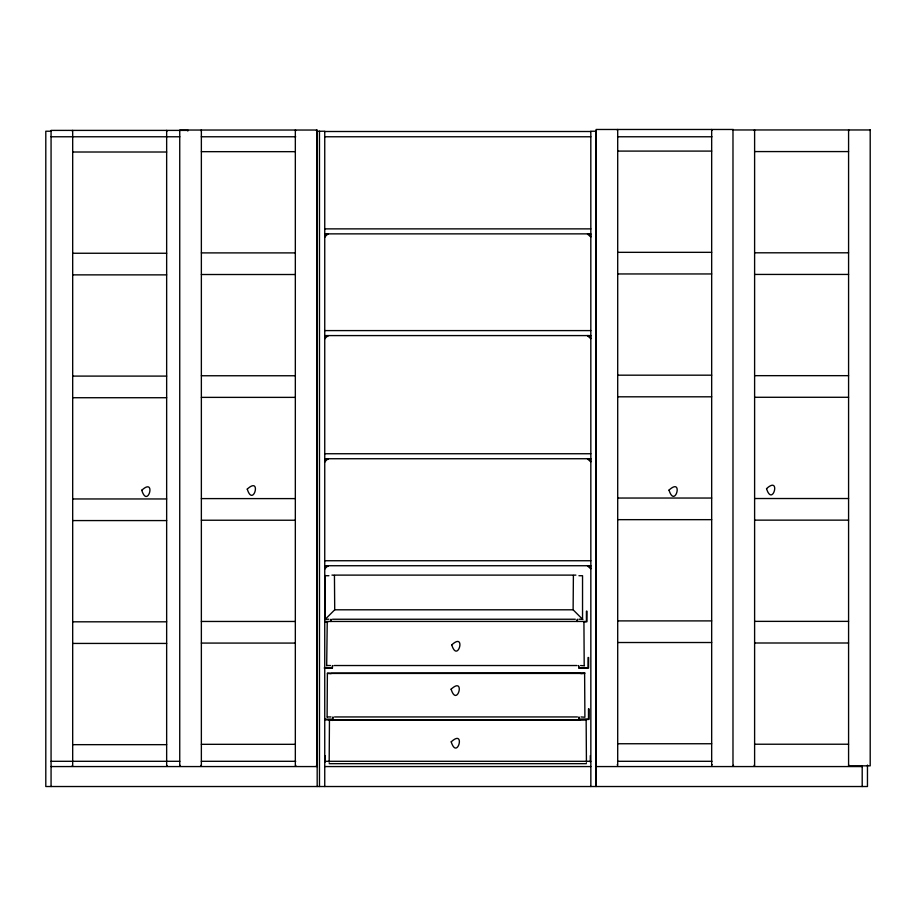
<?xml version="1.0" encoding="UTF-8"?>
<svg xmlns="http://www.w3.org/2000/svg" width="916" height="916" viewBox="0 0 916 916"><rect width="100%" height="100%" fill="white"/><g stroke="black" fill="none" stroke-linecap="round" stroke-linejoin="round"><path stroke-width="1.37" d="M325.295 575.717L328.901 575.717M578.935 575.717L582.542 575.717L582.542 619.239L578.935 619.239M581.019 673.707L584.614 673.432M72.135 130.942L72.685 130.393L72.685 766.291L72.135 765.73M187.723 130.942L188.284 130.393L51.067 130.393L51.067 786.523M200.81 130.599L201.36 130.038L201.36 765.936L200.81 765.387M316.398 130.599L316.947 130.038L179.742 130.038L179.742 765.936L180.292 765.387M328.065 233.866L324.745 236.912M328.065 335.588L324.745 338.634M617.155 130.026L617.705 129.477L617.705 765.375L617.155 764.814M328.065 458.733L324.745 461.79M732.743 130.026L733.304 129.477L596.087 129.477L596.087 786.523L596.121 131.228L590.82 131.228L590.854 786.523M754.051 130.507L754.612 129.958L754.612 765.845L754.051 765.295M328.065 565.733L324.745 568.779M334.443 575.431L334.718 609.804L325.02 619.514L325.295 575.431M167.216 765.73L166.655 766.291L166.655 130.393L167.216 130.942M326.68 665.806L327.241 621.724M869.65 130.507L870.2 129.958L732.983 129.958L732.983 765.845L733.544 765.295M327.104 717.228L327.378 673.432L330.985 673.707M295.879 765.387L295.33 765.936L295.33 130.038L295.879 130.599M329.176 763.658L586.423 763.658M584.614 673.145L584.9 717.228L581.019 716.942M586.423 719.862L329.176 719.862M712.236 764.814L711.675 765.375L711.675 129.477L712.236 130.026M870.2 129.958L870.2 765.845L848.582 765.845L849.132 765.295M329.451 719.862L329.176 762.249M332.508 719.724L333.058 716.942L332.508 719.163L324.779 719.163M51.067 131.228L45.8 131.228L45.8 786.523L867.463 786.523L867.463 765.066M324.745 131.503L590.854 131.503M51.067 136.77L179.834 136.77M201.291 136.77L295.719 136.77M324.745 136.77L590.854 136.77M617.544 136.77L711.972 136.77M617.705 151.094L711.675 151.094M754.612 151.575L848.582 151.575M201.36 151.667L295.33 151.667M72.685 152.01L166.655 152.01M324.745 228.874L590.854 228.874M324.745 233.866L590.854 233.866M328.065 234.141L325.02 234.141L325.02 236.912M587.534 233.866L590.58 234.141L590.58 236.912M590.854 236.912L587.534 234.141M617.705 252.335L711.675 252.335M201.36 252.896L295.33 252.896M754.612 252.805L848.582 252.805M72.685 253.251L166.655 253.251M617.705 273.953L711.675 273.953M754.612 274.434L848.582 274.434M201.36 274.514L295.33 274.514M72.685 274.869L166.655 274.869M324.745 330.596L590.854 330.596M324.745 335.588L590.854 335.588M328.065 335.863L325.02 335.863L325.02 338.634M587.534 335.588L590.58 335.863L590.58 338.634M590.854 338.634L587.534 335.863M617.705 375.182L711.675 375.182M201.36 375.755L295.33 375.755M754.612 375.663L848.582 375.663M72.685 376.098L166.655 376.098M617.705 396.811L711.675 396.811M201.36 397.372L295.33 397.372M754.612 397.281L848.582 397.281M72.685 397.727L166.655 397.727M324.745 453.741L590.854 453.741M324.745 458.733L590.854 458.733M328.065 459.008L325.02 459.008L325.02 461.79M587.534 458.733L590.58 459.008L590.58 461.79M590.854 461.79L587.534 459.008M617.705 498.041L711.675 498.041M754.612 498.522L848.582 498.522M201.36 498.602L295.33 498.602M72.685 498.957L166.655 498.957M617.705 519.658L711.675 519.658M201.36 520.231L295.33 520.231M754.612 520.139L848.582 520.139M72.685 520.574L166.655 520.574M324.745 560.741L590.854 560.741M324.745 565.733L590.854 565.733M328.065 566.008L325.02 566.008L325.02 568.779M587.534 565.733L590.58 566.008L590.58 568.779M590.854 568.779L587.534 566.008M334.718 609.804L573.118 609.804L582.816 619.514M325.295 619.239L328.901 619.239M332.508 619.239L575.328 619.239M617.705 620.899L711.675 620.899M754.612 621.369L848.582 621.369M201.36 621.46L295.33 621.46M325.283 621.449L586.423 621.449L586.423 611.19M72.685 621.815L166.655 621.815M325.283 622.01L327.848 622.01M583.847 622.01L586.904 621.724L586.973 611.19M617.705 642.517L711.675 642.517M201.36 643.078L295.33 643.078M754.612 642.998L848.582 642.998M72.685 643.433L166.655 643.433M326.966 665.531L330.561 665.531M334.168 665.531L577 665.531M580.595 665.531L584.477 665.806M324.367 667.741L332.084 667.741L332.645 665.531L332.371 668.222L324.367 668.302M584.9 672.871L327.378 673.145M330.985 673.432L581.019 673.432M327.378 716.942L330.985 716.942M334.58 716.942L577.412 716.942M324.779 719.724L332.783 720.411M332.783 720.136L579.954 720.136M617.705 743.746L711.675 743.746M201.36 744.319L295.33 744.319M754.612 744.227L848.582 744.227M72.685 744.662L166.655 744.662M51.067 761.299L179.834 761.299M201.291 761.299L295.719 761.299M324.745 761.299L590.854 761.299M617.544 761.299L711.972 761.299M51.067 766.566L317.176 766.566M324.745 766.566L590.854 766.566M596.087 766.566L862.196 766.566M583.927 621.724L584.202 665.531M586.148 719.862L586.423 762.249M849.132 130.507L848.582 129.958L848.582 765.845M573.393 575.431L573.118 609.804M316.398 765.387L316.947 765.936L316.947 130.038M862.196 766.291L862.196 786.523M590.305 755.62L590.305 762.009M589.057 708.904L588.977 719.438L579.21 719.644L578.935 716.942L579.496 719.163L588.496 719.163L588.496 708.904M588.633 657.482L588.564 668.016L578.798 668.222L578.523 665.531L579.072 667.741L588.083 667.741L588.083 657.482M577.412 621.449L577.412 619.239L576.862 621.449M575.889 575.111L331.947 575.111M330.985 621.449L330.985 619.239L330.424 621.449M325.295 755.62L325.295 762.009M324.745 786.523L324.745 131.228L317.176 131.228L317.176 786.523M319.478 131.228L319.478 786.523M141.762 490.243C147.808 509.502 156.625 476.583 141.762 490.243M247.251 489.11C253.285 508.369 262.113 475.45 247.251 489.11M451.737 644.887C457.782 664.146 466.599 631.216 451.737 644.887M451.107 689.198C457.153 708.457 465.969 675.527 451.107 689.198M451.21 741.834C457.256 761.104 466.072 728.174 451.21 741.834M669.012 490.117C675.046 509.376 683.874 476.457 669.012 490.117M766.532 488.652C772.577 507.922 781.394 474.992 766.532 488.652"/></g></svg>
